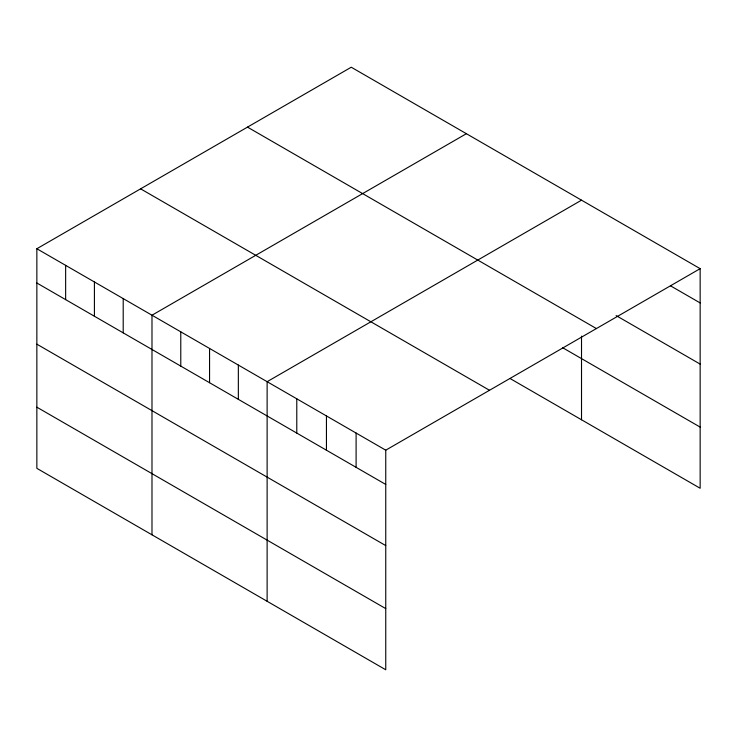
<?xml version="1.0" encoding="UTF-8"?>
<svg xmlns="http://www.w3.org/2000/svg" width="737" height="737" viewBox="0 0 737 737"><rect width="100%" height="100%" fill="white"/><g stroke="black" fill="none" stroke-linecap="round" stroke-linejoin="round"><path stroke-width="1.11" d="M36.85 248.738L385.755 450.178L385.755 669.776L36.85 468.336L36.85 248.738L351.245 67.224L700.15 268.664L700.15 488.262L510.059 378.514M466.383 133.701L151.988 315.215L151.988 534.813M581.521 200.178L267.126 381.692L267.126 601.291M385.755 450.178L700.15 268.664M670.495 285.818L700.15 302.935M616.123 315.583L700.15 364.096M247.494 127.123L596.399 328.564M562.663 347.726L700.15 427.101M140.601 188.838L489.506 390.278M36.85 283.008L385.755 484.449M36.85 344.17L385.755 545.61M36.85 407.183L385.755 608.615M581.521 336.109L581.521 419.777M356.1 433.052L356.1 467.332M326.445 415.935L326.445 450.206M296.781 398.809L296.781 433.089M238.346 365.073L238.346 399.343M209.557 348.454L209.557 382.724M180.777 331.834L180.777 366.105M123.208 298.596L123.208 332.866M94.419 281.976L94.419 316.247M65.639 265.357L65.639 299.627"/></g></svg>
